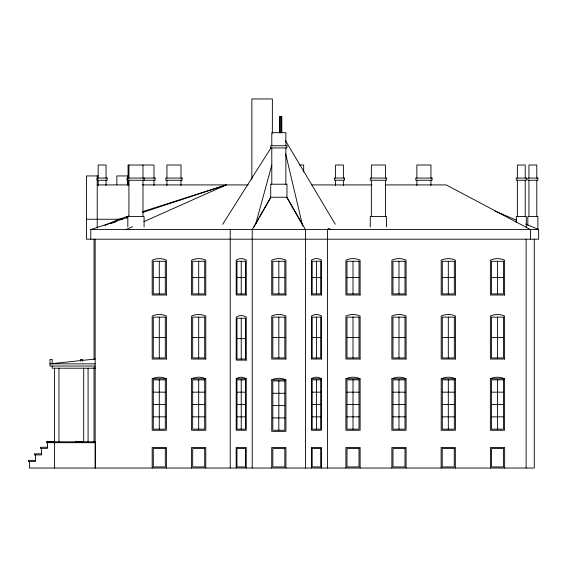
<?xml version="1.0" encoding="UTF-8"?>
<svg xmlns="http://www.w3.org/2000/svg" width="567" height="567" viewBox="0 0 567 567"><rect width="100%" height="100%" fill="white"/><g stroke="black" fill="none" stroke-linecap="round" stroke-linejoin="round"><path stroke-width="0.85" d="M255.604 224.468L271.799 165.04M305.436 468.03L305.436 229.564L286.959 197.252L286.959 184.218L270.707 184.218L270.707 197.252L252.223 229.564L252.223 468.03M253.973 226.998L258.772 218.607M259.643 217.083L270.544 198.018M222.654 224.326L270.92 147.959M104.973 225.425L118.815 219.252L128.879 216.034M126.129 229.564L132.586 226.687M143.883 221.64L226.183 184.913L142.303 211.739M221.3 186.99L222.93 186.295M110.352 223.667L116.228 221.704M90.784 239.196L90.784 229.564L127.788 217.359M142.927 212.37L226.183 184.913M95.157 359.031L50.002 363.851L95.157 363.851M299.291 165.011L303.685 165.011L303.685 171.971M97.971 175.94L86.411 175.94L86.411 239.196L538.65 239.196L538.65 229.564L525.602 224.05M97.226 184.913L129.021 184.913M142.274 184.913L248.275 184.913M311.637 184.913L371.987 184.913M385.241 184.913L446.208 184.913L530.492 229.564L530.492 239.196M270.707 197.252L286.959 197.252M86.411 219.252L122.493 219.252M90.784 229.564L538.65 229.564M153.288 277.589L165.309 277.589M192.681 277.589L204.701 277.589M236.978 277.589L245.476 277.589M272.819 277.589L284.84 277.589M312.183 277.561L320.688 277.561M346.997 277.589L359.017 277.589M392.974 277.589L404.994 277.589M442.303 277.589L454.323 277.589M491.461 277.589L503.489 277.589M153.288 337.535L165.309 337.535M192.681 337.535L204.701 337.535M272.819 337.535L284.84 337.535M312.183 337.535L320.688 337.535M346.997 337.535L359.017 337.535M392.974 337.535L404.994 337.535M442.303 337.535L454.323 337.535M491.461 337.535L503.489 337.535M236.978 338.634L245.476 338.634M95.157 366.034L50.002 366.034L50.002 359.478L52.192 359.478L52.192 363.851M95.773 368.217L52.192 368.217L52.192 366.034M152.197 378.756L166.4 378.756L166.4 430.261L152.197 430.261L152.197 378.756A16.847 16.847 0 0 1 166.4 378.756M191.582 378.756L205.793 378.756L205.793 430.261L191.582 430.261L191.582 378.756A16.847 16.847 0 0 1 205.793 378.756M236.205 378.756L246.248 378.756L246.248 430.261L236.205 430.261L236.205 378.756A16.847 11.914 -90 0 1 246.248 378.756M311.411 378.756L321.461 378.756L321.461 430.261L311.411 430.261L311.411 378.756A16.847 11.914 -90 0 1 321.461 378.756M345.898 378.756L360.109 378.756L360.109 430.261L345.898 430.261L345.898 378.756A16.847 16.847 0 0 1 360.109 378.756M391.875 378.756L406.085 378.756L406.085 430.261L391.875 430.261L391.875 378.756A16.847 16.847 0 0 1 406.085 378.756M441.204 378.756L455.414 378.756L455.414 430.261L441.204 430.261L441.204 378.756A16.847 16.847 0 0 1 455.414 378.756M490.37 378.756L504.58 378.756L504.58 430.261L490.37 430.261L490.37 378.756A16.847 16.847 0 0 1 504.58 378.756M271.728 379.847L285.938 379.847L285.938 431.352L271.728 431.352L271.728 379.847A16.847 16.847 0 0 1 285.938 379.847M153.288 392.173L165.309 392.173M192.681 392.173L204.701 392.173M236.978 392.173L245.476 392.173M312.183 392.173L320.688 392.173M346.997 392.173L359.017 392.173M392.974 392.173L404.994 392.173M442.303 392.173L454.323 392.173M491.461 392.173L503.489 392.173M272.819 393.271L284.84 393.271M153.288 404.505L165.309 404.505M192.681 404.505L204.701 404.505M236.978 404.505L245.476 404.505M312.183 404.505L320.688 404.505M346.997 404.505L359.017 404.505M392.974 404.505L404.994 404.505M442.303 404.505L454.323 404.505M491.461 404.505L503.489 404.505M272.819 405.596L284.84 405.596M153.288 416.837L165.309 416.837M192.681 416.837L204.701 416.837M236.978 416.837L245.476 416.837M312.183 416.837L320.688 416.837M346.997 416.837L359.017 416.837M392.974 416.837L404.994 416.837M442.303 416.837L454.323 416.837M491.461 416.837L503.489 416.837M272.819 417.929L284.84 417.929M75.517 441.594L82.619 441.799M47.479 441.799L95.773 441.799M47.479 447.264L40.37 447.264L40.37 448.362L47.479 448.362L47.479 442.692M41.462 453.827L34.36 453.827L34.36 454.918L41.462 454.918L41.462 448.362M35.452 460.383L28.35 460.383L28.35 461.474L35.452 461.474L35.452 454.918M494.608 210.945L516.629 220.258M327.924 228.189L331.156 229.564M285.428 140.566L335.26 224.241M286.682 197.252L302.388 224.709M285.534 153.324L302.721 226.141M537.877 229.564L537.877 216.53L527.834 216.53L527.834 225.219M536.786 178.059L536.786 165.011L528.933 165.011L528.933 178.059M536.786 180.242L536.786 216.53M534.277 239.196L534.277 468.044L29.441 468.03L29.441 461.474M528.933 180.242L528.933 216.53M526.325 227.828L526.325 216.53L516.282 216.53L516.282 222.611M526.119 239.196L526.119 468.03M525.226 178.059L525.226 165.011L517.373 165.011L517.373 178.059M525.226 180.242L525.226 216.53M517.373 180.242L517.373 216.53M504.658 468.03L504.658 447.469L490.448 447.469L490.448 468.03M497.479 261.259L497.479 293.912M497.479 317.137L497.479 357.94M497.479 379.847L497.479 429.162M455.336 468.03L455.336 447.469L441.126 447.469L441.126 468.03M448.313 261.259L448.313 293.912M448.313 317.137L448.313 357.94M448.313 379.847L448.313 429.162M430.941 178.059L430.941 165.011L416.88 165.011L416.88 178.059M430.941 180.242L430.941 185.558M416.88 180.242L416.88 185.558M406.085 468.03L406.085 447.469L391.875 447.469L391.875 468.03M398.984 261.259L398.984 293.912M398.984 317.137L398.984 357.94M398.984 379.847L398.984 429.162M386.51 226.956L386.51 216.53L370.265 216.53L370.265 226.956M385.418 178.059L385.418 165.011L371.357 165.011L371.357 178.059M385.418 180.242L385.418 216.53M371.357 180.242L371.357 216.53M360.109 468.03L360.109 447.469L345.898 447.469L345.898 468.03M353.007 261.259L353.007 293.912M353.007 317.137L353.007 357.94M353.007 379.847L353.007 429.162M343.389 178.059L343.389 165.011L335.529 165.011L335.529 178.059M343.389 180.242L343.389 185.558M335.529 180.242L335.529 185.558M327.435 229.564L327.435 468.03M321.461 468.03L321.461 447.469L311.411 447.469L311.411 468.03M316.436 261.238L316.436 293.89M316.436 317.137L316.436 357.94M316.436 379.847L316.436 429.162M285.86 145.747L285.86 132.699L271.799 132.699L271.799 145.747M285.86 147.937L285.86 184.218M285.938 468.03L285.938 447.469L271.728 447.469L271.728 468.03M281.806 132.777L281.806 116.646L279.439 116.646L279.439 132.777M281.09 116.646L281.09 132.777M280.126 116.646L280.126 132.777M278.829 261.259L278.829 293.912M278.829 317.137L278.829 357.94M278.829 380.939L278.829 430.261M272.358 133.373L272.358 98.956L251.868 98.956L251.868 179.264M271.799 147.937L271.799 184.218M246.234 468.03L246.234 447.469L236.184 447.469L236.184 468.03M241.23 261.259L241.23 293.912M241.23 318.229L241.23 359.031M241.23 379.847L241.23 429.162M230.23 229.564L230.23 468.03M205.793 468.03L205.793 447.469L191.582 447.469L191.582 468.03M198.691 261.259L198.691 293.912M198.691 317.137L198.691 357.94M198.691 379.847L198.691 429.162M181.001 178.059L181.001 165.011L166.939 165.011L166.939 178.059M181.001 180.242L181.001 185.558M166.939 180.242L166.939 185.558M166.4 468.03L166.4 447.469L152.197 447.469L152.197 468.03M159.299 261.259L159.299 293.912M159.299 317.137L159.299 357.94M159.299 379.847L159.299 429.162M153.976 178.059L153.976 165.011L128.071 165.011L128.071 178.059M153.976 180.242L153.976 185.558M144.082 178.059L144.082 180.242M144.082 226.956L144.082 216.53L126.98 216.53L126.98 218.267M142.983 165.011L142.983 178.059M142.983 180.242L142.983 216.53M128.922 165.011L128.922 178.059M128.922 180.242L128.922 216.53M128.071 180.242L128.071 185.558M127.83 178.059L127.83 180.242M127.83 216.53L127.83 226.956M127.653 178.591L127.653 175.94L116.845 175.94L116.845 184.778M127.653 180.363L127.653 184.778M106.043 178.059L106.043 165.011L98.19 165.011L98.19 178.059M106.043 180.242L106.043 185.558M98.19 180.242L98.19 185.558M97.226 175.94L97.226 227.92M95.362 468.03L95.362 442.692L46.381 442.692L46.381 441.594L53.489 441.594L53.489 442.692M95.157 239.196L95.157 468.03M94.023 239.196L94.023 359.358M94.023 367.31L94.023 442.409M88.083 368.217L88.083 441.799M83.71 368.217L83.71 441.799M82.619 361.222L82.619 359.478L80.436 359.478L80.436 361.222M58.954 368.217L58.954 441.799M54.581 368.217L54.581 441.799M54.581 442.692L54.581 468.03M286.959 145.747L270.707 145.747L270.707 147.937L286.959 147.937L286.959 145.747M107.142 178.059L97.099 178.059L97.099 180.242L107.142 180.242L107.142 178.059M155.067 178.059L126.98 178.059L126.98 180.242L155.067 180.242L155.067 178.059M182.092 178.059L165.847 178.059L165.847 180.242L182.092 180.242L182.092 178.059M344.481 178.059L334.438 178.059L334.438 180.242L344.481 180.242L344.481 178.059M386.51 178.059L370.265 178.059L370.265 180.242L386.51 180.242L386.51 178.059M432.04 178.059L415.788 178.059L415.788 180.242L432.04 180.242L432.04 178.059M526.325 178.059L516.282 178.059L516.282 180.242L526.325 180.242L526.325 178.059M537.877 178.059L527.834 178.059L527.834 180.242L537.877 180.242L537.877 178.059M165.309 261.259L153.288 261.259L153.288 293.912L165.309 293.912L165.309 261.259M204.701 261.259L192.681 261.259L192.681 293.912L204.701 293.912L204.701 261.259M245.476 261.259L236.978 261.259L236.978 293.912L245.476 293.912L245.476 261.259M284.84 261.259L272.819 261.259L272.819 293.912L284.84 293.912L284.84 261.259M320.688 261.238L312.183 261.238L312.183 293.89L320.688 293.89L320.688 261.238M359.017 261.259L346.997 261.259L346.997 293.912L359.017 293.912L359.017 261.259M404.994 261.259L392.974 261.259L392.974 293.912L404.994 293.912L404.994 261.259M454.323 261.259L442.303 261.259L442.303 293.912L454.323 293.912L454.323 261.259M503.489 261.259L491.461 261.259L491.461 293.912L503.489 293.912L503.489 261.259M321.461 294.982L311.411 294.982L311.411 260.147A16.847 11.914 -90 0 1 321.461 260.147L321.461 294.982M166.4 295.003L152.197 295.003L152.197 260.168A16.847 16.847 0 0 1 166.4 260.168L166.4 295.003M205.793 295.003L191.582 295.003L191.582 260.168A16.847 16.847 0 0 1 205.793 260.168L205.793 295.003M246.248 295.003L236.205 295.003L236.205 260.168A16.847 11.914 -90 0 1 246.248 260.168L246.248 295.003M285.938 295.003L271.728 295.003L271.728 260.168A16.847 16.847 0 0 1 285.938 260.168L285.938 295.003M360.109 295.003L345.898 295.003L345.898 260.168A16.847 16.847 0 0 1 360.109 260.168L360.109 295.003M406.085 295.003L391.875 295.003L391.875 260.168A16.847 16.847 0 0 1 406.085 260.168L406.085 295.003M455.414 295.003L441.204 295.003L441.204 260.168A16.847 16.847 0 0 1 455.414 260.168L455.414 295.003M504.58 295.003L490.37 295.003L490.37 260.168A16.847 16.847 0 0 1 504.58 260.168L504.58 295.003M165.309 317.137L153.288 317.137L153.288 357.94L165.309 357.94L165.309 317.137M204.701 317.137L192.681 317.137L192.681 357.94L204.701 357.94L204.701 317.137M284.84 317.137L272.819 317.137L272.819 357.94L284.84 357.94L284.84 317.137M320.688 317.137L312.183 317.137L312.183 357.94L320.688 357.94L320.688 317.137M359.017 317.137L346.997 317.137L346.997 357.94L359.017 357.94L359.017 317.137M404.994 317.137L392.974 317.137L392.974 357.94L404.994 357.94L404.994 317.137M454.323 317.137L442.303 317.137L442.303 357.94L454.323 357.94L454.323 317.137M503.489 317.137L491.461 317.137L491.461 357.94L503.489 357.94L503.489 317.137M245.476 318.229L236.978 318.229L236.978 359.031L245.476 359.031L245.476 318.229M166.4 359.031L152.197 359.031L152.197 316.046A16.847 16.847 0 0 1 166.4 316.046L166.4 359.031M205.793 359.031L191.582 359.031L191.582 316.046A16.847 16.847 0 0 1 205.793 316.046L205.793 359.031M285.938 359.031L271.728 359.031L271.728 316.046A16.847 16.847 0 0 1 285.938 316.046L285.938 359.031M321.461 359.031L311.411 359.031L311.411 316.046A16.847 11.914 90 0 1 321.461 316.046L321.461 359.031M360.109 359.031L345.898 359.031L345.898 316.046A16.847 16.847 0 0 1 360.109 316.046L360.109 359.031M406.085 359.031L391.875 359.031L391.875 316.046A16.847 16.847 0 0 1 406.085 316.046L406.085 359.031M455.414 359.031L441.204 359.031L441.204 316.046A16.847 16.847 0 0 1 455.414 316.046L455.414 359.031M504.58 359.031L490.37 359.031L490.37 316.046A16.847 16.847 0 0 1 504.58 316.046L504.58 359.031M246.248 360.123L236.205 360.123L236.205 317.137A16.847 11.914 -90 0 1 246.248 317.137L246.248 360.123M165.309 379.847L153.288 379.847L153.288 429.162L165.309 429.162L165.309 379.847M204.701 379.847L192.681 379.847L192.681 429.162L204.701 429.162L204.701 379.847M245.476 379.847L236.978 379.847L236.978 429.162L245.476 429.162L245.476 379.847M320.688 379.847L312.183 379.847L312.183 429.162L320.688 429.162L320.688 379.847M359.017 379.847L346.997 379.847L346.997 429.162L359.017 429.162L359.017 379.847M404.994 379.847L392.974 379.847L392.974 429.162L404.994 429.162L404.994 379.847M454.323 379.847L442.303 379.847L442.303 429.162L454.323 429.162L454.323 379.847M503.489 379.847L491.461 379.847L491.461 429.162L503.489 429.162L503.489 379.847M284.84 380.939L272.819 380.939L272.819 430.261L284.84 430.261L284.84 380.939M165.309 448.568L153.288 448.568L153.288 466.939L165.309 466.939L165.309 448.568M204.701 448.568L192.681 448.568L192.681 466.939L204.701 466.939L204.701 448.568M245.461 448.568L236.956 448.568L236.956 466.939L245.461 466.939L245.461 448.568M284.84 448.568L272.819 448.568L272.819 466.939L284.84 466.939L284.84 448.568M320.688 448.568L312.183 448.568L312.183 466.939L320.688 466.939L320.688 448.568M359.017 448.568L346.997 448.568L346.997 466.939L359.017 466.939L359.017 448.568M404.994 448.568L392.974 448.568L392.974 466.939L404.994 466.939L404.994 448.568M454.245 448.568L442.225 448.568L442.225 466.939L454.245 466.939L454.245 448.568M503.56 448.568L491.539 448.568L491.539 466.939L503.56 466.939L503.56 448.568"/></g></svg>
